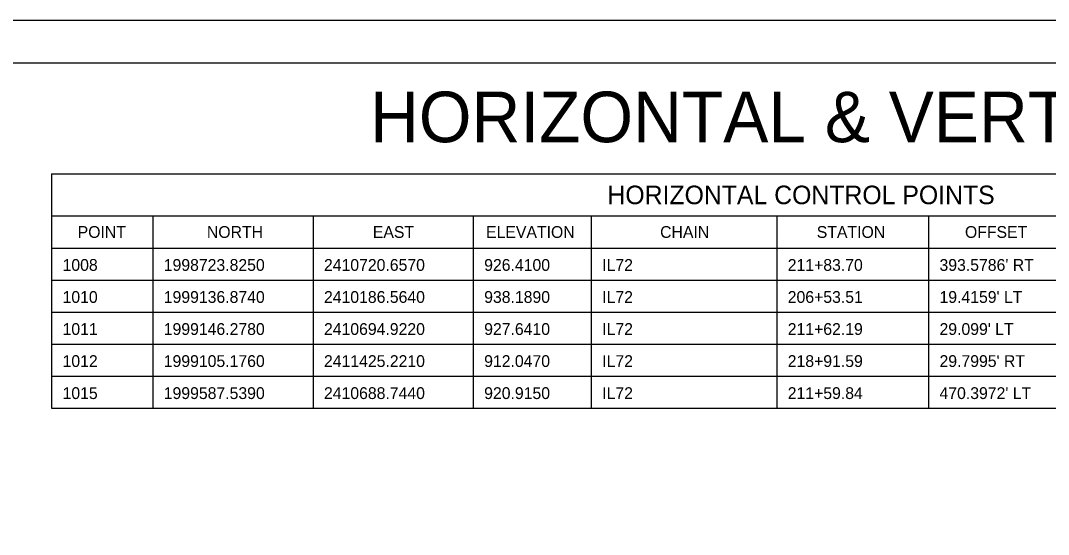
# Model space of a CAD drawing. Extents: x 524376 to 534576, y 1099059 to 1100159.
# Drawn here: x 528153 to 528762, y 1099855 to 1100159 of the extents above; entities that cross this region are included whole.
import ezdxf

# ---------------------------------------------------------------- set-up
doc = ezdxf.new("R2010")
doc.units = 0
for name, color, linetype in [('Design_PR_Roadway Dimensions', 7, 'Continuous'), ('Design_PR_Roadway Notes', 7, 'Continuous'), ('Sheets_50 Reference Boundary', 7, 'Continuous'), ('Sheets_General Details', 7, 'Continuous'), ('Sheets_Printer Plotting Border', 7, 'Continuous')]:
    doc.layers.add(name, color=color, linetype=linetype)

msp = doc.modelspace()

# ---------------------------------------------------------------- linework, layer by layer
at = {"layer": 'Design_PR_Roadway Dimensions'}
for p, q in [((528170.98, 1100068.44), (529080.98, 1100068.44)), ((528170.98, 1100068.44), (528170.98, 1099929.44)), ((528170.98, 1100043.44), (529080.98, 1100043.44)), ((528230.98, 1100043.44), (528230.98, 1099929.44)), ((528325.98, 1100043.44), (528325.98, 1099929.44)), ((528420.98, 1100043.44), (528420.98, 1099929.44)), ((528490.98, 1100043.44), (528490.98, 1099929.44)), ((528600.98, 1100043.44), (528600.98, 1099929.44)), ((528690.98, 1100043.44), (528690.98, 1099929.44)), ((528170.98, 1100024.44), (529080.98, 1100024.44)), ((528170.98, 1100024.44), (529080.98, 1100024.44)), ((528170.98, 1100005.44), (529080.98, 1100005.44)), ((528170.98, 1099986.44), (529080.98, 1099986.44)), ((528170.98, 1099967.44), (529080.98, 1099967.44)), ((528170.98, 1099948.44), (529080.98, 1099948.44)), ((528170.98, 1099929.44), (529080.98, 1099929.44))]:
    msp.add_line(p, q, dxfattribs=at)
at = {"layer": 'Sheets_50 Reference Boundary'}
msp.add_lwpolyline([(527875.62, 1100134.3), (529450.62, 1100134.3), (529450.62, 1099134.31), (527875.62, 1099134.31)], close=True, dxfattribs=at)
at = {"layer": 'Sheets_General Details'}
msp.add_line((529475.62, 1100159.31), (527775.62, 1100159.31), dxfattribs=at)
msp.add_lwpolyline([(527875.62, 1100134.31), (529450.62, 1100134.31), (529450.62, 1099084.31), (527875.62, 1099084.31)], close=True, dxfattribs=at)
at = {"layer": 'Sheets_Printer Plotting Border'}
msp.add_lwpolyline([(527775.62, 1099059.31), (529475.62, 1099059.31), (529475.62, 1100159.31), (527775.62, 1100159.31)], close=True, dxfattribs=at)

# ---------------------------------------------------------------- texts
at = {"layer": 'Design_PR_Roadway Notes'}
for s, height, p in [('HORIZONTAL CONTROL POINTS', 11, (528500.56, 1100050.44)), ('POINT', 7, (528186.43, 1100030.44)), ('NORTH', 7, (528263.05, 1100030.44)), ('EAST', 7, (528361.46, 1100030.44)), ('ELEVATION', 7, (528428.59, 1100030.44)), ('CHAIN', 7, (528531.81, 1100030.44)), ('STATION', 7, (528624.7, 1100030.44)), ('OFFSET', 7, (528712.57, 1100030.44)), ('1008', 7, (528177.48, 1100010.9)), ('1998723.8250', 7, (528237.48, 1100010.9)), ('2410720.6570', 7, (528332.48, 1100010.9)), ('926.4100', 7, (528427.48, 1100010.9)), ('IL72', 7, (528497.48, 1100010.9)), ('211+83.70', 7, (528607.48, 1100010.9)), ("393.5786' RT", 7, (528697.48, 1100010.9)), ('1010', 7, (528177.48, 1099991.9)), ('1999136.8740', 7, (528237.48, 1099991.9)), ('2410186.5640', 7, (528332.48, 1099991.9)), ('938.1890', 7, (528427.48, 1099991.9)), ('IL72', 7, (528497.48, 1099991.9)), ('206+53.51', 7, (528607.48, 1099991.9)), ("19.4159' LT", 7, (528697.48, 1099991.9)), ('1011', 7, (528177.48, 1099972.9)), ('1999146.2780', 7, (528237.48, 1099972.9)), ('2410694.9220', 7, (528332.48, 1099972.9)), ('927.6410', 7, (528427.48, 1099972.9)), ('IL72', 7, (528497.48, 1099972.9)), ('211+62.19', 7, (528607.48, 1099972.9)), ("29.099' LT", 7, (528697.48, 1099972.9)), ('1012', 7, (528177.48, 1099953.9)), ('1999105.1760', 7, (528237.48, 1099953.9)), ('2411425.2210', 7, (528332.48, 1099953.9)), ('912.0470', 7, (528427.48, 1099953.9)), ('IL72', 7, (528497.48, 1099953.9)), ('218+91.59', 7, (528607.48, 1099953.9)), ("29.7995' RT", 7, (528697.48, 1099953.9)), ('1015', 7, (528177.48, 1099934.9)), ('1999587.5390', 7, (528237.48, 1099934.9)), ('2410688.7440', 7, (528332.48, 1099934.9)), ('920.9150', 7, (528427.48, 1099934.9)), ('IL72', 7, (528497.48, 1099934.9)), ('211+59.84', 7, (528607.48, 1099934.9)), ("470.3972' LT", 7, (528697.48, 1099934.9))]:
    msp.add_text(s, height=height, dxfattribs=at).set_placement(p)
at = {"layer": 'Sheets_General Details'}
msp.add_text('HORIZONTAL & VERTICAL CONTROL', height=30, dxfattribs=at).set_placement((528359.77, 1100087.18))

doc.saveas('drawing.dxf')
